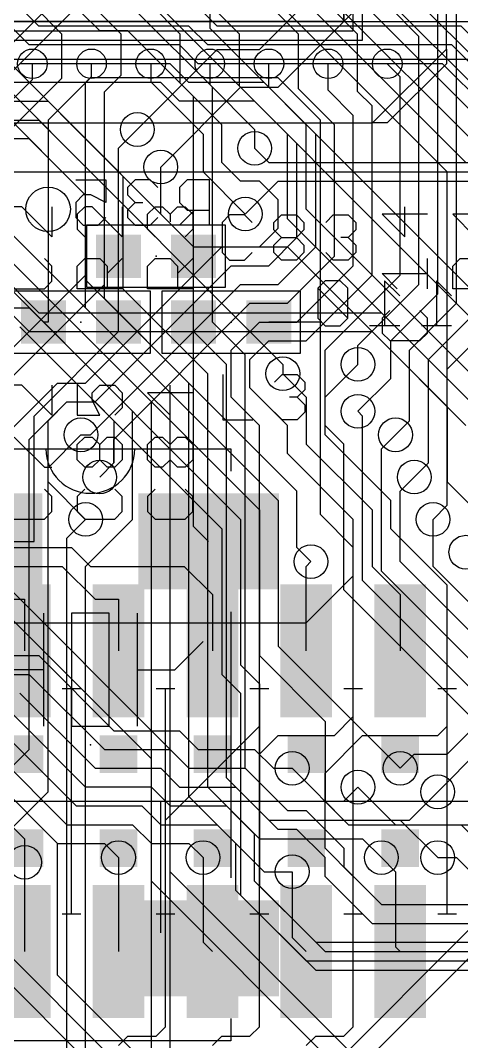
# Model space of a CAD drawing. Extents: x -61 to 136, y 23 to 123.
# Drawn here: x 74.24 to 80.21, y 49.58 to 63.39 of the extents above; entities that cross this region are included whole.
import ezdxf

# ---------------------------------------------------------------- set-up
doc = ezdxf.new("R2010")
doc.units = 0
for name, color, linetype in [('1', 14, 'CONTINUOUS'), ('13', 94, 'CONTINUOUS'), ('14', 94, 'CONTINUOUS'), ('15', 54, 'CONTINUOUS'), ('16', 134, 'CONTINUOUS'), ('18', 94, 'CONTINUOUS'), ('2', 251, 'CONTINUOUS'), ('21', 251, 'CONTINUOUS'), ('22', 54, 'CONTINUOUS'), ('24', 54, 'CONTINUOUS'), ('25', 251, 'CONTINUOUS'), ('26', 54, 'CONTINUOUS'), ('3', 214, 'CONTINUOUS'), ('4', 214, 'CONTINUOUS'), ('40', 134, 'CONTINUOUS')]:
    doc.layers.add(name, color=color, linetype=linetype)

# ---------------------------------------------------------------- blocks, each defined once
blk = doc.blocks.new('RECT')
blk.add_solid([(-0.5, -0.5), (0.5, -0.5), (-0.5, 0.5), (0.5, 0.5)])
blk = doc.blocks.new('PIE')
blk.add_circle((0, 0), 0.5)
blk = doc.blocks.new('ROUNDV')
blk.add_circle((0, 0), 0.5)

msp = doc.modelspace()

# ---------------------------------------------------------------- linework, layer by layer
at = {"layer": '1'}
for p, q in [((80.137, 59.563), (80.137, 64.135)), ((79.883, 59.69), (79.883, 63.717)), ((74.8, 63.2), (74.4, 63.6)), ((75.6, 63.2), (75.2, 63.6)), ((76.4, 63.2), (76, 63.6)), ((77.2, 63.2), (76.8, 63.6)), ((78, 63.2), (77.6, 63.6)), ((78.8, 63.2), (78.4, 63.6)), ((79.629, 63.171), (79.2, 63.6)), ((74.8, 62.608), (74.8, 63.2)), ((75.6, 62.646), (75.6, 63.2)), ((76.4, 62.538), (76.4, 63.2)), ((77.2, 62.5), (77.2, 63.2)), ((78, 62.462), (78, 63.2)), ((78.8, 62.424), (78.8, 63.2)), ((79.629, 59.817), (79.629, 63.171)), ((74.4, 62.589), (74.4, 62.8)), ((75.2, 62.627), (75.2, 62.8)), ((76, 62.8), (76, 62.557)), ((76.8, 62.8), (76.8, 62.519)), ((77.597, 62.797), (77.6, 62.8)), ((77.597, 62.484), (77.597, 62.797)), ((78.4, 62.443), (78.4, 62.8)), ((79.375, 62.625), (79.2, 62.8)), ((73.8505, 62.0395), (74.4, 62.589)), ((74.1045, 61.9125), (74.8, 62.608)), ((75.1205, 62.5475), (75.2, 62.627)), ((75.1205, 59.944), (75.1205, 62.5475)), ((75.3745, 62.4205), (75.6, 62.646)), ((76, 62.557), (76.708, 61.849)), ((76.962, 61.976), (76.4, 62.538)), ((79.375, 59.944), (79.375, 62.625)), ((75.3745, 59.817), (75.3745, 62.4205)), ((76.8, 62.519), (77.4065, 61.9125)), ((77.978, 61.722), (77.2, 62.5)), ((78.232, 61.849), (77.597, 62.484)), ((78.486, 61.976), (78, 62.462)), ((78.74, 62.103), (78.4, 62.443)), ((78.994, 62.23), (78.8, 62.424)), ((78.994, 59.944), (78.994, 62.23)), ((78.74, 60.071), (78.74, 62.103)), ((76.708, 61.849), (76.708, 61.341)), ((76.962, 61.468), (76.962, 61.976)), ((77.4065, 61.9125), (77.4065, 61.6585)), ((78.232, 60.325), (78.232, 61.849)), ((78.486, 60.198), (78.486, 61.976)), ((77.978, 60.452), (77.978, 61.722)), ((77.216, 61.214), (76.962, 61.468)), ((76.708, 61.341), (77.2795, 60.7695)), ((77.47, 61.214), (77.216, 61.214)), ((77.724, 60.96), (77.47, 61.214)), ((77.724, 60.579), (77.724, 60.96)), ((77.47, 60.325), (77.724, 60.579)), ((75.1205, 58.4835), (76.962, 60.325)), ((76.962, 60.325), (77.47, 60.325)), ((77.597, 60.071), (77.978, 60.452)), ((77.724, 59.817), (78.232, 60.325)), ((77.851, 59.563), (78.486, 60.198)), ((75.2475, 58.2295), (77.089, 60.071)), ((77.089, 60.071), (77.597, 60.071)), ((77.978, 59.309), (78.74, 60.071)), ((73.9775, 58.801), (75.1205, 59.944)), ((78.105, 59.055), (78.994, 59.944)), ((78.359, 58.928), (79.375, 59.944)), ((73.8505, 58.293), (75.3745, 59.817)), ((75.184, 57.785), (77.216, 59.817)), ((77.216, 59.817), (77.724, 59.817)), ((78.8035, 58.9915), (79.629, 59.817)), ((79.248, 59.055), (79.883, 59.69)), ((75.5015, 57.7215), (77.343, 59.563)), ((77.343, 59.563), (77.851, 59.563)), ((79.502, 58.928), (80.137, 59.563)), ((79.756, 58.801), (80.391, 59.436)), ((77.089, 58.928), (77.47, 59.309)), ((77.47, 59.309), (77.978, 59.309)), ((80.01, 58.674), (80.645, 59.309)), ((77.343, 58.801), (77.597, 59.055)), ((77.597, 59.055), (78.105, 59.055)), ((78.8035, 58.7375), (78.8035, 58.9915)), ((79.248, 58.547), (79.248, 59.055)), ((77.089, 58.293), (77.089, 58.928)), ((78.359, 57.785), (78.359, 58.928)), ((79.502, 57.9755), (79.502, 58.928)), ((77.343, 58.42), (77.343, 58.801)), ((79.756, 57.404), (79.756, 58.801)), ((80.01, 56.8325), (80.01, 58.674)), ((77.7875, 58.6105), (78.105, 58.293)), ((78.8035, 58.1025), (79.248, 58.547)), ((74.1045, 57.8485), (74.7395, 58.4835)), ((74.7395, 58.4835), (75.1205, 58.4835)), ((77.851, 57.912), (77.343, 58.42)), ((77.47, 57.912), (77.089, 58.293)), ((78.105, 58.293), (78.105, 57.658)), ((74.6125, 57.9755), (74.8665, 58.2295)), ((74.8665, 58.2295), (75.2475, 58.2295)), ((74.6125, 57.15), (74.6125, 57.9755)), ((77.47, 53.848), (77.47, 57.912)), ((77.851, 57.531), (77.851, 57.912)), ((79.3115, 57.785), (79.502, 57.9755)), ((75.057, 57.785), (75.184, 57.785)), ((75.5015, 57.404), (75.5015, 57.7215)), ((79.248, 56.896), (78.359, 57.785)), ((78.105, 57.658), (78.994, 56.769)), ((78.74, 56.642), (77.851, 57.531)), ((75.311, 57.2135), (75.5015, 57.404)), ((79.5655, 57.2135), (79.756, 57.404)), ((75.1205, 56.642), (74.6125, 57.15)), ((79.248, 56.515), (79.248, 56.896)), ((78.994, 56.769), (78.994, 56.007)), ((79.8195, 56.642), (80.01, 56.8325)), ((78.74, 53.975), (78.74, 56.642)), ((80.01, 55.753), (79.248, 56.515)), ((74.041, 56.261), (74.93, 56.261)), ((74.93, 56.261), (75.184, 56.007)), ((78.105, 56.007), (78.1685, 56.0705)), ((73.914, 56.007), (74.803, 56.007)), ((74.803, 56.007), (75.2475, 55.5625)), ((75.184, 56.007), (76.454, 56.007)), ((76.454, 56.007), (76.835, 55.626)), ((78.105, 54.864), (78.105, 56.007)), ((78.994, 56.007), (79.248, 55.753)), ((79.248, 55.753), (79.375, 55.626)), ((80.01, 53.848), (80.01, 55.753)), ((73.9775, 55.5625), (74.295, 55.5625)), ((74.295, 55.5625), (74.295, 54.864)), ((75.2475, 55.5625), (75.565, 55.5625)), ((75.565, 55.5625), (75.565, 54.864)), ((76.835, 55.626), (76.835, 54.864)), ((79.375, 55.626), (79.375, 54.864)), ((78.486, 53.721), (78.74, 53.975)), ((80.01, 53.467), (80.518, 53.975)), ((76.2, 52.578), (77.47, 53.848)), ((79.883, 53.721), (80.01, 53.848)), ((77.47, 53.467), (77.724, 53.721)), ((77.724, 53.721), (78.486, 53.721)), ((78.359, 53.213), (78.867, 53.721)), ((78.867, 53.721), (79.883, 53.721)), ((77.47, 49.784), (77.47, 53.467)), ((79.375, 53.2765), (79.5655, 53.467)), ((79.5655, 53.467), (80.01, 53.467)), ((79.883, 52.959), (80.4545, 53.5305)), ((78.359, 52.197), (78.359, 53.213)), ((78.8035, 53.0225), (79.3115, 52.5145)), ((76.2, 49.784), (76.2, 52.578)), ((79.3115, 52.5145), (80.3275, 52.5145)), ((78.74, 51.816), (78.359, 52.197)), ((75.565, 52.07), (75.565, 50.8)), ((76.708, 52.07), (76.708, 50.927)), ((79.121, 52.07), (79.3115, 51.8795)), ((79.883, 52.07), (80.137, 52.07)), ((80.137, 52.07), (80.645, 51.562)), ((74.295, 52.0065), (74.295, 50.8)), ((77.9145, 51.8795), (77.9145, 50.9905)), ((78.74, 49.784), (78.74, 51.816)), ((79.3115, 51.8795), (79.3115, 51.689)), ((79.3115, 51.689), (79.3115, 50.8635)), ((77.9145, 50.9905), (78.105, 50.8)), ((76.708, 50.927), (76.835, 50.8)), ((79.3115, 50.8635), (79.375, 50.8)), ((76.073, 49.657), (76.2, 49.784)), ((77.343, 49.657), (77.47, 49.784)), ((78.613, 49.657), (78.74, 49.784)), ((75.565, 49.53), (75.692, 49.657)), ((75.692, 49.657), (76.073, 49.657)), ((76.835, 49.53), (76.962, 49.657)), ((76.962, 49.657), (77.343, 49.657)), ((78.105, 49.53), (78.232, 49.657)), ((78.232, 49.657), (78.613, 49.657))]:
    msp.add_line(p, q, dxfattribs=at)
at = {"layer": '13'}
for p, q in [((78.613, 63.373), (78.613, 79.883)), ((62.103, 63.373), (78.613, 63.373)), ((65.913, 63.373), (81.28, 63.373)), ((65.5828, 62.865), (81.153, 62.865)), ((77.4065, 61.6585), (77.597, 61.468)), ((77.597, 61.468), (97.028, 61.468)), ((77.2795, 60.7695), (77.724, 61.214)), ((77.724, 61.214), (97.155, 61.214)), ((76.0095, 53.4035), (71.8185, 57.5945)), ((76.2635, 53.5305), (73.279, 56.515)), ((76.2635, 51.8795), (76.2635, 53.5305)), ((76.0095, 51.7525), (76.0095, 53.4035)), ((80.01, 48.133), (76.2635, 51.8795)), ((79.883, 47.879), (76.0095, 51.7525))]:
    msp.add_line(p, q, dxfattribs=at)
at = {"layer": '14'}
for p, q in [((78.613, 79.883), (78.613, 63.373)), ((74.4855, 63.3095), (74.2315, 63.5635)), ((76.8985, 63.3095), (76.6445, 63.5635)), ((78.613, 63.373), (62.103, 63.373)), ((74.3585, 63.0555), (74.1045, 63.3095)), ((76.5175, 63.3095), (74.4855, 63.3095)), ((76.7715, 63.0555), (76.5175, 63.3095)), ((80.2005, 63.3095), (76.8985, 63.3095)), ((82.423, 61.087), (80.2005, 63.3095)), ((76.3905, 63.0555), (74.3585, 63.0555)), ((76.6445, 62.8015), (76.3905, 63.0555)), ((80.0735, 63.0555), (76.7715, 63.0555)), ((82.169, 60.96), (80.0735, 63.0555)), ((76.2635, 62.8015), (74.2315, 62.8015)), ((76.5175, 62.5475), (76.2635, 62.8015)), ((79.9465, 62.8015), (76.6445, 62.8015)), ((81.28, 61.468), (79.9465, 62.8015)), ((76.1365, 62.5475), (74.1045, 62.5475)), ((76.3905, 62.2935), (76.1365, 62.5475)), ((77.5335, 62.5475), (76.5175, 62.5475)), ((78.105, 61.976), (77.5335, 62.5475)), ((73.9775, 62.2935), (74.6125, 62.2935)), ((74.6125, 62.2935), (76.581, 60.325)), ((77.4065, 62.2935), (76.3905, 62.2935)), ((77.851, 61.849), (77.4065, 62.2935)), ((73.8505, 62.0395), (74.4855, 62.0395)), ((74.4855, 62.0395), (77.7875, 58.7375)), ((77.851, 60.706), (77.851, 61.849)), ((78.105, 60.833), (78.105, 61.976)), ((74.3585, 61.7855), (73.7235, 61.7855)), ((75.1205, 61.0235), (74.3585, 61.7855)), ((75.1205, 59.8805), (75.1205, 61.0235)), ((80.518, 58.42), (78.105, 60.833)), ((80.264, 58.293), (77.851, 60.706)), ((74.1045, 60.5155), (77.724, 56.896)), ((73.8505, 60.3885), (77.47, 56.769)), ((76.581, 60.325), (77.851, 60.325)), ((77.851, 60.325), (80.01, 58.166)), ((77.978, 57.023), (75.1205, 59.8805)), ((73.152, 59.4995), (74.3585, 59.4995)), ((74.3585, 59.4995), (77.216, 56.642)), ((74.2315, 59.2455), (76.962, 56.515)), ((77.7875, 58.7375), (77.7875, 58.6105)), ((80.01, 58.166), (80.01, 57.15)), ((80.01, 57.15), (80.264, 56.896)), ((77.978, 56.261), (77.978, 57.023)), ((77.724, 56.896), (77.724, 54.9275)), ((77.47, 56.769), (77.47, 54.8005)), ((77.216, 56.642), (77.216, 54.6735)), ((76.962, 56.515), (76.962, 54.5465)), ((78.1685, 56.0705), (77.978, 56.261)), ((74.7395, 52.2605), (71.8185, 55.1815)), ((77.724, 54.9275), (79.375, 53.2765)), ((77.216, 54.6735), (77.47, 54.4195)), ((77.47, 54.8005), (78.359, 53.9115)), ((76.962, 54.5465), (77.216, 54.2925)), ((77.47, 54.4195), (77.47, 51.689)), ((77.216, 54.2925), (77.216, 51.562)), ((78.359, 53.9115), (78.359, 52.832)), ((79.502, 52.578), (79.883, 52.959)), ((76.1365, 51.054), (76.1365, 52.832)), ((78.359, 52.832), (78.613, 52.578)), ((78.613, 52.578), (79.502, 52.578)), ((74.7395, 50.4825), (74.7395, 52.2605)), ((72.4535, 52.0065), (76.708, 47.752)), ((77.47, 51.689), (78.359, 50.8)), ((77.216, 51.562), (78.232, 50.546)), ((76.835, 48.006), (73.8505, 50.9905)), ((78.359, 50.8), (84.7725, 50.8)), ((78.232, 50.546), (84.8995, 50.546)), ((74.7395, 50.4825), (76.962, 48.26))]:
    msp.add_line(p, q, dxfattribs=at)
at = {"layer": '15'}
for p, q in [((78.867, 63.119), (78.867, 66.5)), ((61.849, 63.119), (78.867, 63.119))]:
    msp.add_line(p, q, dxfattribs=at)
at = {"layer": '16'}
for p, q in [((81.28, 61.976), (78.9305, 64.3255)), ((81.026, 61.849), (78.6765, 64.1985)), ((80.772, 61.722), (78.4225, 64.0715)), ((72.136, 60.706), (75.43, 64)), ((80.01, 61.341), (77.351, 64)), ((80.518, 61.595), (78.1685, 63.9445)), ((80.264, 61.468), (77.9145, 63.8175)), ((71.882, 60.833), (74.8, 63.751)), ((75.184, 62.611), (74.6125, 62.0395)), ((77.724, 62.611), (75.184, 62.611)), ((78.2955, 62.0395), (77.724, 62.611)), ((74.6125, 62.0395), (74.6125, 60.833)), ((78.2955, 59.309), (78.2955, 62.0395)), ((75.565, 61.6585), (75.819, 61.9125)), ((75.565, 60.198), (75.565, 61.6585)), ((76.1365, 60.7695), (76.1365, 61.4045)), ((80.01, 57.15), (80.01, 61.341)), ((74.6125, 60.833), (74.6125, 59.309)), ((76.581, 60.325), (76.1365, 60.7695)), ((76.581, 60.198), (76.581, 60.325)), ((75.565, 59.309), (75.565, 60.198)), ((76.581, 59.309), (76.581, 60.198)), ((74.6125, 59.309), (74.549, 59.309)), ((75.565, 59.182), (75.565, 59.309)), ((76.581, 56.547), (76.581, 59.309)), ((78.2955, 59.309), (77.597, 59.309)), ((78.2955, 56.7055), (78.2955, 59.309)), ((74.422, 58.039), (75.565, 59.182)), ((74.422, 56.344), (74.422, 58.039)), ((80.8355, 56.3245), (80.01, 57.15)), ((78.74, 56.261), (78.2955, 56.7055)), ((76.784, 56.344), (76.581, 56.547)), ((73.584, 56.344), (74.422, 56.344)), ((78.74, 55.88), (78.74, 56.261)), ((78.105, 55.245), (78.74, 55.88)), ((72.39, 55.245), (78.105, 55.245)), ((72.3265, 54.8005), (74.4855, 54.8005)), ((74.4855, 54.8005), (75.5015, 53.7845)), ((72.1995, 54.5465), (74.3585, 54.5465)), ((74.3585, 54.5465), (75.3745, 53.5305)), ((74.2315, 54.2925), (75.2475, 53.2765)), ((75.1205, 53.0225), (74.1045, 54.0385)), ((73.9775, 53.7845), (74.9935, 52.7685)), ((75.5015, 53.7845), (76.3905, 53.7845)), ((76.3905, 53.7845), (76.6445, 53.5305)), ((73.8505, 53.5305), (74.8665, 52.5145)), ((75.3745, 53.5305), (76.2635, 53.5305)), ((76.2635, 53.5305), (76.5175, 53.2765)), ((76.6445, 53.5305), (77.4065, 53.5305)), ((77.4065, 53.5305), (77.6605, 53.2765)), ((73.7235, 53.2765), (74.7395, 52.2605)), ((75.2475, 53.2765), (76.1365, 53.2765)), ((76.1365, 53.2765), (76.3905, 53.0225)), ((76.5175, 53.2765), (77.2795, 53.2765)), ((77.2795, 53.2765), (77.724, 52.832)), ((77.6605, 53.2765), (77.9145, 53.2765)), ((73.5965, 53.0225), (74.295, 52.324)), ((76.0095, 53.0225), (75.1205, 53.0225)), ((76.0095, 53.0225), (76.2635, 52.7685)), ((76.3905, 53.0225), (77.1525, 53.0225)), ((77.1525, 53.0225), (77.597, 52.578)), ((78.613, 52.832), (78.8035, 53.0225)), ((74.9935, 52.7685), (75.8825, 52.7685)), ((75.8825, 52.7685), (76.1365, 52.5145)), ((76.2635, 52.7685), (77.0255, 52.7685)), ((77.0255, 52.7685), (77.47, 52.324)), ((77.724, 52.832), (78.613, 52.832)), ((74.8665, 52.5145), (75.7555, 52.5145)), ((75.7555, 52.5145), (76.0095, 52.2605)), ((76.1365, 52.5145), (76.8985, 52.5145)), ((76.8985, 52.5145), (77.5335, 51.8795)), ((77.597, 52.578), (79.375, 52.578)), ((79.375, 52.578), (79.883, 52.07)), ((74.295, 52.324), (74.295, 52.0065)), ((77.47, 52.324), (78.867, 52.324)), ((78.867, 52.324), (79.121, 52.07)), ((74.7395, 52.2605), (75.3745, 52.2605)), ((75.3745, 52.2605), (75.565, 52.07)), ((76.0095, 52.2605), (76.5175, 52.2605)), ((76.5175, 52.2605), (76.708, 52.07)), ((77.5335, 51.8795), (77.9145, 51.8795)), ((76.962, 47.752), (80.3275, 51.1175)), ((76.327, 46.736), (80.5815, 50.9905))]:
    msp.add_line(p, q, dxfattribs=at)
at = {"layer": '2'}
for p, q in [((78.867, 63.119), (78.867, 80.137)), ((61.849, 63.119), (78.867, 63.119))]:
    msp.add_line(p, q, dxfattribs=at)
at = {"layer": '21'}
for p, q in [((80, 63), (80, 80.6)), ((79, 62), (80, 63)), ((80, 63), (80, 62.8)), ((80, 62.8), (79.2, 62)), ((61.4, 62), (79, 62)), ((79.2, 62), (79, 62)), ((74.803, 54.356), (74.93, 54.356)), ((74.93, 54.356), (75.057, 54.356)), ((74.93, 52.832), (74.93, 54.356)), ((76.073, 54.356), (76.2, 54.356)), ((76.2, 54.356), (76.327, 54.356)), ((76.2, 52.832), (76.2, 54.356)), ((77.343, 54.356), (77.47, 54.356)), ((77.47, 54.356), (77.597, 54.356)), ((77.47, 52.832), (77.47, 54.356)), ((78.613, 54.356), (78.74, 54.356)), ((78.74, 54.356), (78.867, 54.356)), ((78.74, 52.832), (78.74, 54.356)), ((79.883, 54.356), (80.01, 54.356)), ((80.01, 54.356), (80.137, 54.356)), ((80.01, 52.832), (80.01, 54.356)), ((73.66, 52.832), (74.93, 52.832)), ((74.93, 52.832), (76.2, 52.832)), ((74.93, 51.308), (74.93, 52.832)), ((76.2, 52.832), (77.47, 52.832)), ((76.2, 51.308), (76.2, 52.832)), ((77.47, 52.832), (78.74, 52.832)), ((77.47, 51.308), (77.47, 52.832)), ((78.74, 52.832), (80.01, 52.832)), ((78.74, 51.308), (78.74, 52.832)), ((80.01, 52.832), (81.28, 52.832)), ((80.01, 51.308), (80.01, 52.832)), ((74.803, 51.308), (74.93, 51.308)), ((74.93, 51.308), (75.057, 51.308)), ((76.073, 51.308), (76.2, 51.308)), ((76.2, 51.308), (76.327, 51.308)), ((77.343, 51.308), (77.47, 51.308)), ((77.47, 51.308), (77.597, 51.308)), ((78.613, 51.308), (78.74, 51.308)), ((78.74, 51.308), (78.867, 51.308)), ((79.883, 51.308), (80.01, 51.308)), ((80.01, 51.308), (80.137, 51.308))]:
    msp.add_line(p, q, dxfattribs=at)
at = {"layer": '22'}
for p, q in [((73.284, 57.594), (74.584, 57.594)), ((74.584, 57.594), (75.784, 57.594)), ((75.784, 57.594), (77.084, 57.594)), ((77.084, 57.594), (77.084, 57.294)), ((74.549, 55.372), (74.549, 54.61)), ((75.438, 55.372), (74.93, 55.372)), ((74.93, 55.372), (74.93, 53.848)), ((75.438, 53.848), (75.438, 55.372)), ((75.819, 55.372), (75.819, 54.61)), ((77.084, 55.394), (77.084, 51.794)), ((76.327, 54.61), (76.708, 54.991)), ((74.549, 54.61), (74.041, 54.61)), ((74.549, 54.61), (74.549, 53.848)), ((75.819, 54.61), (75.819, 53.848)), ((75.819, 54.61), (76.327, 54.61)), ((74.93, 53.848), (75.438, 53.848)), ((77.084, 49.894), (77.084, 49.594)), ((77.084, 49.594), (73.284, 49.594))]:
    msp.add_line(p, q, dxfattribs=at)
msp.add_arc((75.184, 57.594), 0.6, 180, 0, dxfattribs=at)
at = {"layer": '24'}
for p in [(76.073, 60.198), (75.057, 59.309), (77.089, 59.309), (75.184, 53.594)]:
    msp.add_point(p, dxfattribs=at)
at = {"layer": '25'}
for p, q in [((71.12, 61.341), (82.296, 61.341)), ((74.2566, 60.8683), (74.1549, 60.8683)), ((74.6633, 60.4616), (74.2566, 60.8683)), ((74.6633, 60.8683), (74.6633, 60.4616)), ((75.1074, 60.8683), (75.0057, 60.7666)), ((75.0057, 60.7666), (75.0057, 60.5632)), ((75.2091, 60.8683), (75.1074, 60.8683)), ((75.6158, 60.4616), (75.2091, 60.8683)), ((75.6158, 60.8683), (75.6158, 60.4616)), ((75.9582, 60.7666), (76.0599, 60.8683)), ((75.9582, 60.5632), (75.9582, 60.7666)), ((76.0599, 60.8683), (76.1616, 60.8683)), ((76.1616, 60.8683), (76.2632, 60.7666)), ((76.2632, 60.7666), (76.3649, 60.8683)), ((76.2632, 60.7666), (76.2632, 60.6649)), ((76.3649, 60.8683), (76.4666, 60.8683)), ((76.4666, 60.8683), (76.5683, 60.7666)), ((76.5683, 60.7666), (76.5683, 60.5632)), ((77.067, 60.7573), (76.9653, 60.6556)), ((77.2703, 60.7573), (77.067, 60.7573)), ((77.372, 60.6556), (77.2703, 60.7573)), ((77.6669, 60.6556), (77.7686, 60.7573)), ((77.7686, 60.7573), (77.972, 60.7573)), ((77.972, 60.7573), (78.0737, 60.6556)), ((78.3686, 60.6556), (78.4702, 60.7573)), ((78.4702, 60.7573), (78.6736, 60.7573)), ((78.6736, 60.7573), (78.7753, 60.6556)), ((79.7433, 60.7666), (79.1332, 60.7666)), ((79.1332, 60.7666), (79.4382, 60.4616)), ((79.4382, 60.4616), (79.4382, 60.8683)), ((80.6958, 60.7666), (80.0857, 60.7666)), ((80.0857, 60.7666), (80.3907, 60.4616)), ((76.9653, 60.6556), (76.9653, 60.2489)), ((77.6669, 60.5539), (77.6669, 60.6556)), ((78.0737, 60.6556), (78.0737, 60.5539)), ((78.7753, 60.6556), (78.7753, 60.5539)), ((75.0057, 60.5632), (75.1074, 60.4616)), ((76.0599, 60.4616), (75.9582, 60.5632)), ((76.5683, 60.5632), (76.4666, 60.4616)), ((77.7686, 60.4523), (77.6669, 60.5539)), ((78.0737, 60.5539), (77.972, 60.4523)), ((78.7753, 60.5539), (78.6736, 60.4523)), ((77.6669, 60.3506), (77.7686, 60.4523)), ((77.6669, 60.2489), (77.6669, 60.3506)), ((77.7686, 60.4523), (77.972, 60.4523)), ((77.972, 60.4523), (78.0737, 60.3506)), ((78.0737, 60.3506), (78.0737, 60.2489)), ((78.6736, 60.4523), (78.5719, 60.4523)), ((78.6736, 60.4523), (78.7753, 60.3506)), ((78.7753, 60.3506), (78.7753, 60.2489)), ((76.9653, 60.2489), (77.067, 60.1472)), ((77.2703, 60.1472), (77.372, 60.2489)), ((77.7686, 60.1472), (77.6669, 60.2489)), ((78.0737, 60.2489), (77.972, 60.1472)), ((78.4702, 60.1472), (78.3686, 60.2489)), ((78.7753, 60.2489), (78.6736, 60.1472)), ((74.6633, 60.065), (74.5616, 60.1667)), ((74.6633, 59.8616), (74.6633, 60.065)), ((75.0057, 60.065), (75.1074, 60.1667)), ((75.0057, 59.7599), (75.0057, 60.065)), ((75.1074, 60.1667), (75.3107, 60.1667)), ((75.3107, 60.1667), (75.4124, 60.065)), ((75.4124, 59.9633), (75.6158, 60.1667)), ((75.4124, 60.065), (75.4124, 59.7599)), ((75.9582, 60.065), (76.0599, 60.1667)), ((75.9582, 59.7599), (75.9582, 60.065)), ((76.0599, 60.1667), (76.2632, 60.1667)), ((76.2632, 60.1667), (76.3649, 60.065)), ((76.3649, 59.9633), (76.5683, 60.1667)), ((76.3649, 60.065), (76.3649, 59.7599)), ((77.067, 60.1472), (77.2703, 60.1472)), ((77.972, 60.1472), (77.7686, 60.1472)), ((78.6736, 60.1472), (78.4702, 60.1472)), ((79.7433, 59.7599), (79.7433, 60.1667)), ((80.0857, 60.065), (80.1874, 60.1667)), ((80.0857, 59.7599), (80.0857, 60.065)), ((80.1874, 60.1667), (80.3907, 60.1667)), ((79.3366, 59.7599), (79.1332, 59.9633)), ((79.1332, 59.9633), (79.7433, 59.9633)), ((74.5616, 59.7599), (74.6633, 59.8616)), ((74.1549, 59.7599), (74.5616, 59.7599)), ((75.6158, 59.7599), (75.0057, 59.7599)), ((76.5683, 59.7599), (75.9582, 59.7599)), ((80.6958, 59.7599), (80.0857, 59.7599)), ((79.2349, 59.465), (79.1332, 59.3633)), ((79.1332, 59.3633), (79.1332, 59.16)), ((79.7433, 59.3633), (79.6416, 59.465)), ((79.7433, 59.16), (79.7433, 59.3633)), ((79.1332, 59.16), (79.2349, 59.0583)), ((79.6416, 59.0583), (79.7433, 59.16)), ((79.2349, 59.0583), (79.6416, 59.0583)), ((76.9747, 58.5983), (76.9747, 57.9882)), ((77.6763, 58.4966), (77.778, 58.5983)), ((77.778, 58.5983), (77.9814, 58.5983)), ((77.9814, 58.5983), (78.0831, 58.4966)), ((74.2566, 58.4553), (74.1549, 58.4553)), ((74.6633, 58.0486), (74.2566, 58.4553)), ((74.6633, 58.4553), (74.6633, 58.0486)), ((75.0057, 58.4553), (75.0057, 58.0486)), ((75.2091, 58.3536), (75.3107, 58.4553)), ((75.3107, 58.4553), (75.5141, 58.4553)), ((75.5141, 58.4553), (75.6158, 58.3536)), ((76.2632, 58.0486), (76.2632, 58.4553)), ((78.0831, 58.3949), (77.9814, 58.2933)), ((78.0831, 58.4966), (78.0831, 58.3949)), ((75.2091, 58.2519), (75.2091, 58.3536)), ((75.3107, 58.0486), (75.2091, 58.2519)), ((75.6158, 58.3536), (75.6158, 58.1502)), ((76.5683, 58.3536), (75.9582, 58.3536)), ((75.9582, 58.3536), (76.2632, 58.0486)), ((77.9814, 58.2933), (77.8797, 58.2933)), ((77.9814, 58.2933), (78.0831, 58.1916)), ((75.6158, 58.1502), (75.5141, 58.0486)), ((78.0831, 58.1916), (78.0831, 58.0899)), ((75.0057, 58.0486), (75.3107, 58.0486)), ((76.9747, 57.9882), (77.3814, 57.9882)), ((77.778, 57.9882), (77.6763, 58.0899)), ((77.9814, 57.9882), (77.778, 57.9882)), ((78.0831, 58.0899), (77.9814, 57.9882)), ((74.1549, 57.7537), (74.5616, 57.3469)), ((75.0057, 57.652), (75.1074, 57.7537)), ((75.1074, 57.7537), (75.2091, 57.7537)), ((75.2091, 57.7537), (75.3107, 57.652)), ((75.3107, 57.652), (75.4124, 57.7537)), ((75.4124, 57.7537), (75.5141, 57.7537)), ((75.5141, 57.7537), (75.6158, 57.652)), ((75.9582, 57.652), (76.0599, 57.7537)), ((76.0599, 57.7537), (76.1616, 57.7537)), ((76.1616, 57.7537), (76.2632, 57.652)), ((76.2632, 57.652), (76.3649, 57.7537)), ((76.3649, 57.7537), (76.4666, 57.7537)), ((76.4666, 57.7537), (76.5683, 57.652)), ((75.0057, 57.4486), (75.0057, 57.652)), ((75.3107, 57.4486), (75.3107, 57.652)), ((75.6158, 57.652), (75.6158, 57.4486)), ((75.9582, 57.4486), (75.9582, 57.652)), ((76.2632, 57.4486), (76.2632, 57.652)), ((76.5683, 57.652), (76.5683, 57.4486)), ((75.1074, 57.3469), (75.0057, 57.4486)), ((75.3107, 57.4486), (75.2091, 57.3469)), ((75.4124, 57.3469), (75.3107, 57.4486)), ((75.6158, 57.4486), (75.5141, 57.3469)), ((76.0599, 57.3469), (75.9582, 57.4486)), ((76.2632, 57.4486), (76.1616, 57.3469)), ((76.3649, 57.3469), (76.2632, 57.4486)), ((76.5683, 57.4486), (76.4666, 57.3469)), ((74.5616, 57.3469), (74.6633, 57.3469)), ((75.2091, 57.3469), (75.1074, 57.3469)), ((75.5141, 57.3469), (75.4124, 57.3469)), ((76.1616, 57.3469), (76.0599, 57.3469)), ((76.4666, 57.3469), (76.3649, 57.3469)), ((74.6633, 56.9503), (74.5616, 57.052)), ((75.1074, 57.052), (75.0057, 56.9503)), ((75.6158, 56.9503), (75.5141, 57.052)), ((76.0599, 57.052), (75.9582, 56.9503)), ((76.5683, 56.9503), (76.4666, 57.052)), ((74.6633, 56.747), (74.6633, 56.9503)), ((75.0057, 56.9503), (75.0057, 56.747)), ((75.6158, 56.747), (75.6158, 56.9503)), ((75.9582, 56.9503), (75.9582, 56.747)), ((76.5683, 56.747), (76.5683, 56.9503)), ((74.5616, 56.6453), (74.6633, 56.747)), ((75.0057, 56.747), (75.1074, 56.6453)), ((75.5141, 56.6453), (75.6158, 56.747)), ((75.9582, 56.747), (76.0599, 56.6453)), ((76.4666, 56.6453), (76.5683, 56.747)), ((74.1549, 56.6453), (74.5616, 56.6453)), ((75.1074, 56.6453), (75.5141, 56.6453)), ((76.0599, 56.6453), (76.4666, 56.6453))]:
    msp.add_line(p, q, dxfattribs=at)
at = {"layer": '26'}
for p, q in [((74.9868, 61.2303), (75.3935, 61.2303)), ((75.3935, 61.2303), (75.3935, 60.9253)), ((75.7901, 61.2303), (75.6884, 61.1286)), ((75.9935, 61.2303), (75.7901, 61.2303)), ((76.0952, 61.1286), (75.9935, 61.2303)), ((76.4917, 61.2303), (76.3901, 61.1286)), ((76.7968, 61.2303), (76.4917, 61.2303)), ((76.7968, 60.6202), (76.7968, 61.2303)), ((75.0885, 61.0269), (74.9868, 60.9253)), ((75.1902, 61.0269), (75.0885, 61.0269)), ((75.3935, 60.9253), (75.1902, 61.0269)), ((75.6884, 61.1286), (75.6884, 61.0269)), ((75.6884, 61.0269), (75.7901, 60.9253)), ((76.3901, 61.1286), (76.3901, 60.9253)), ((74.9868, 60.9253), (74.9868, 60.7219)), ((75.7901, 60.9253), (75.6884, 60.8236)), ((75.7901, 60.9253), (75.8918, 60.9253)), ((76.3901, 60.9253), (76.4917, 60.8236)), ((75.6884, 60.8236), (75.6884, 60.7219)), ((76.5934, 60.8236), (76.3901, 60.6202)), ((76.4917, 60.8236), (76.7968, 60.8236)), ((74.9868, 60.7219), (75.0885, 60.6202)), ((75.0885, 60.6202), (75.2918, 60.6202)), ((75.2918, 60.6202), (75.3935, 60.7219)), ((75.6884, 60.7219), (75.7901, 60.6202)), ((75.7901, 60.6202), (75.9935, 60.6202)), ((75.9935, 60.6202), (76.0952, 60.7219)), ((78.3619, 59.8683), (78.2602, 59.7666)), ((78.5653, 59.8683), (78.3619, 59.8683)), ((78.6669, 59.7666), (78.5653, 59.8683)), ((79.3686, 59.6649), (79.1652, 59.8683)), ((79.1652, 59.8683), (79.1652, 59.2582)), ((80.0702, 59.6649), (79.8668, 59.8683)), ((79.8668, 59.8683), (79.8668, 59.2582)), ((78.2602, 59.7666), (78.2602, 59.3599)), ((78.6669, 59.3599), (78.2602, 59.7666)), ((78.6669, 59.3599), (78.6669, 59.7666)), ((78.2602, 59.3599), (78.3619, 59.2582)), ((78.5653, 59.2582), (78.6669, 59.3599)), ((78.3619, 59.2582), (78.5653, 59.2582)), ((79.3686, 59.2582), (78.9618, 59.2582)), ((80.0702, 59.2582), (79.6635, 59.2582))]:
    msp.add_line(p, q, dxfattribs=at)
at = {"layer": '3'}
for p, q in [((78.74, 63.246), (78.74, 68.199)), ((76.8, 64.2), (76.8, 63.281)), ((75.1205, 61.0235), (72.4, 63.744)), ((75.3745, 61.1505), (72.8, 63.725)), ((80.391, 59.309), (76, 63.7)), ((75.311, 63.246), (75.057, 63.5)), ((76.835, 62.484), (75.819, 63.5)), ((61.976, 63.246), (78.74, 63.246)), ((75.6285, 61.2775), (73.6, 63.306)), ((75.692, 63.246), (75.311, 63.246)), ((76.581, 62.357), (75.692, 63.246)), ((76.8, 63.281), (80.518, 59.563)), ((76.835, 59.309), (76.835, 62.484)), ((76.581, 59.182), (76.581, 62.357)), ((75.3745, 59.6265), (75.3745, 61.1505)), ((75.6285, 59.7535), (75.6285, 61.2775)), ((75.1205, 59.4995), (75.1205, 61.0235)), ((76.0095, 58.2295), (74.1045, 60.1345)), ((75.7555, 58.1025), (73.8505, 60.0075)), ((76.7715, 58.6105), (75.6285, 59.7535)), ((76.2635, 58.3565), (75.1205, 59.4995)), ((76.5175, 58.4835), (75.3745, 59.6265)), ((77.2795, 58.8645), (76.835, 59.309)), ((77.0255, 58.7375), (76.581, 59.182)), ((77.2795, 53.2765), (77.2795, 58.8645)), ((77.0255, 53.1495), (77.0255, 58.7375)), ((76.7715, 53.0225), (76.7715, 58.6105)), ((76.5175, 52.8955), (76.5175, 58.4835)), ((76.2635, 48.4505), (76.2635, 58.3565)), ((74.3585, 57.7215), (74.8665, 58.2295)), ((74.8665, 58.2295), (75.2475, 58.2295)), ((75.2475, 58.2295), (75.5015, 57.9755)), ((76.0095, 47.4345), (76.0095, 58.2295)), ((75.7555, 56.642), (75.7555, 58.1025)), ((75.5015, 57.9755), (75.5015, 57.404)), ((74.3585, 53.5305), (74.3585, 57.7215)), ((74.6125, 57.3405), (75.057, 57.785)), ((74.6125, 52.959), (74.6125, 57.3405)), ((75.5015, 57.404), (75.311, 57.2135)), ((74.8665, 56.388), (75.1205, 56.642)), ((75.1205, 56.007), (75.7555, 56.642)), ((74.8665, 49.0855), (74.8665, 56.388)), ((75.1205, 47.3075), (75.1205, 56.007)), ((73.406, 52.578), (74.3585, 53.5305)), ((77.724, 52.451), (77.0255, 53.1495)), ((77.2795, 53.2765), (77.851, 52.705)), ((77.9145, 53.2765), (78.6765, 52.5145)), ((77.4065, 52.3875), (76.7715, 53.0225)), ((73.8505, 52.197), (74.6125, 52.959)), ((77.1525, 52.2605), (76.5175, 52.8955)), ((77.851, 52.705), (78.105, 52.705)), ((78.105, 52.705), (78.613, 52.197)), ((78.6765, 52.5145), (80.2005, 52.5145)), ((80.2005, 52.5145), (80.645, 52.07)), ((77.4065, 51.7525), (77.4065, 52.3875)), ((77.978, 52.451), (77.724, 52.451)), ((78.359, 52.07), (77.978, 52.451)), ((77.1525, 51.6255), (77.1525, 52.2605)), ((78.613, 52.197), (78.613, 51.943)), ((78.359, 51.816), (78.359, 52.07)), ((78.613, 51.943), (79.121, 51.435)), ((78.359, 51.816), (78.994, 51.181)), ((78.232, 50.927), (77.4065, 51.7525)), ((78.105, 50.673), (77.1525, 51.6255)), ((79.121, 51.435), (82.6135, 51.435)), ((78.994, 51.181), (84.074, 51.181)), ((78.232, 50.927), (84.455, 50.927)), ((78.105, 50.673), (84.582, 50.673))]:
    msp.add_line(p, q, dxfattribs=at)
at = {"layer": '4'}
for p, q in [((78.613, 63.373), (78.613, 68.326)), ((77.47, 62.992), (78.994, 64.516)), ((77.724, 62.484), (79.502, 64.262)), ((62.103, 63.373), (78.613, 63.373)), ((75.819, 61.9125), (76.8985, 62.992)), ((76.8985, 62.992), (77.47, 62.992)), ((76.1365, 61.4045), (77.216, 62.484)), ((77.216, 62.484), (77.724, 62.484)), ((73.2155, 60.325), (74.3585, 59.182)), ((73.533, 60.3885), (74.4855, 59.436)), ((74.4855, 59.436), (79.121, 59.436)), ((79.121, 59.436), (80.518, 58.039)), ((74.3585, 59.182), (78.994, 59.182)), ((78.994, 59.182), (80.264, 57.912)), ((78.359, 58.293), (78.8035, 58.7375)), ((78.359, 57.912), (78.359, 58.293)), ((78.867, 58.039), (78.8035, 58.1025)), ((78.867, 55.8165), (78.867, 58.039)), ((78.613, 57.658), (78.359, 57.912)), ((79.121, 57.5945), (79.3115, 57.785)), ((78.613, 55.6895), (78.613, 57.658)), ((79.121, 55.9435), (79.121, 57.5945)), ((79.375, 57.023), (79.5655, 57.2135)), ((79.375, 56.0705), (79.375, 57.023)), ((79.8195, 56.007), (79.8195, 56.642)), ((83.312, 52.1335), (79.375, 56.0705)), ((82.042, 53.0225), (79.121, 55.9435)), ((83.566, 52.2605), (79.8195, 56.007)), ((80.5815, 54.102), (78.867, 55.8165)), ((80.3275, 53.975), (78.613, 55.6895))]:
    msp.add_line(p, q, dxfattribs=at)
at = {"layer": '40'}
for p, q in [((77.0128, 60.6171), (75.1332, 60.6171)), ((75.1332, 60.6171), (75.1332, 59.7789)), ((77.0128, 59.7789), (77.0128, 60.6171)), ((75.1332, 59.7789), (77.0128, 59.7789)), ((75.9968, 59.7281), (74.1172, 59.7281)), ((75.9968, 58.8899), (75.9968, 59.7281)), ((78.0288, 59.7281), (76.1492, 59.7281)), ((76.1492, 59.7281), (76.1492, 58.8899)), ((78.0288, 58.8899), (78.0288, 59.7281)), ((74.1172, 58.8899), (75.9968, 58.8899)), ((76.1492, 58.8899), (78.0288, 58.8899))]:
    msp.add_line(p, q, dxfattribs=at)

# ---------------------------------------------------------------- block references
at = {"layer": '1', "xscale": 0.4, "yscale": 0.4}
for p in [(74.4, 62.8), (75.2, 62.8), (76, 62.8), (76.8, 62.8), (77.6, 62.8), (78.4, 62.8), (79.2, 62.8)]:
    msp.add_blockref('PIE', p, dxfattribs=at)
at = {"layer": '1', "xscale": 1.8, "yscale": 0.7, "rotation": 90}
for p in [(74.295, 54.864), (75.565, 54.864), (76.835, 54.864), (78.105, 54.864), (79.375, 54.864), (74.295, 50.8), (75.565, 50.8), (76.835, 50.8), (78.105, 50.8), (79.375, 50.8)]:
    msp.add_blockref('RECT', p, dxfattribs=at)
at = {"layer": '16'}
for p, xscale, yscale, rotation in [((75.565, 60.198), 0.6096, 0.5842, 180), ((76.581, 60.198), 0.6096, 0.5842, 180), ((76.581, 59.309), 0.6096, 0.5842, 180), ((77.597, 59.309), 0.6096, 0.5842, 180), ((73.584, 56.344), 1.3, 1.9, 270), ((76.784, 56.344), 1.3, 1.9, 270), ((73.584, 50.844), 1.3, 1.9, 270), ((76.784, 50.844), 1.3, 1.9, 270)]:
    msp.add_blockref('RECT', p, dxfattribs=dict(at, xscale=xscale, yscale=yscale, rotation=rotation))
at = {"layer": '16', "xscale": 0.6096, "yscale": 0.5842}
for p in [(74.549, 59.309), (75.565, 59.309)]:
    msp.add_blockref('RECT', p, dxfattribs=at)
at = {"layer": '18'}
for p, xscale, yscale in [((75.819, 61.9125), 0.4572, 0.4572), ((75.819, 61.9125), 0.4572, 0.4572), ((75.819, 61.9125), 0.4572, 0.4572), ((75.819, 61.9125), 0.4572, 0.4572), ((75.819, 61.9125), 0.4572, 0.4572), ((75.819, 61.9125), 0.4572, 0.4572), ((75.819, 61.9125), 0.4572, 0.4572), ((75.819, 61.9125), 0.4572, 0.4572), ((77.4065, 61.6585), 0.4572, 0.4572), ((77.4065, 61.6585), 0.4572, 0.4572), ((77.4065, 61.6585), 0.4572, 0.4572), ((77.4065, 61.6585), 0.4572, 0.4572), ((77.4065, 61.6585), 0.4572, 0.4572), ((77.4065, 61.6585), 0.4572, 0.4572), ((77.4065, 61.6585), 0.4572, 0.4572), ((77.4065, 61.6585), 0.4572, 0.4572), ((76.1365, 61.4045), 0.4572, 0.4572), ((76.1365, 61.4045), 0.4572, 0.4572), ((76.1365, 61.4045), 0.4572, 0.4572), ((76.1365, 61.4045), 0.4572, 0.4572), ((76.1365, 61.4045), 0.4572, 0.4572), ((76.1365, 61.4045), 0.4572, 0.4572), ((76.1365, 61.4045), 0.4572, 0.4572), ((76.1365, 61.4045), 0.4572, 0.4572), ((74.6125, 60.833), 0.6032, 0.6032), ((74.6125, 60.833), 0.6032, 0.6032), ((74.6125, 60.833), 0.6032, 0.6032), ((74.6125, 60.833), 0.6032, 0.6032), ((74.6125, 60.833), 0.6032, 0.6032), ((74.6125, 60.833), 0.6032, 0.6032), ((74.6125, 60.833), 0.6032, 0.6032), ((74.6125, 60.833), 0.6032, 0.6032), ((77.2795, 60.7695), 0.4572, 0.4572), ((77.2795, 60.7695), 0.4572, 0.4572), ((77.2795, 60.7695), 0.4572, 0.4572), ((77.2795, 60.7695), 0.4572, 0.4572), ((77.2795, 60.7695), 0.4572, 0.4572), ((77.2795, 60.7695), 0.4572, 0.4572), ((77.2795, 60.7695), 0.4572, 0.4572), ((77.2795, 60.7695), 0.4572, 0.4572), ((78.8035, 58.7375), 0.4572, 0.4572), ((78.8035, 58.7375), 0.4572, 0.4572), ((78.8035, 58.7375), 0.4572, 0.4572), ((78.8035, 58.7375), 0.4572, 0.4572), ((78.8035, 58.7375), 0.4572, 0.4572), ((78.8035, 58.7375), 0.4572, 0.4572), ((78.8035, 58.7375), 0.4572, 0.4572), ((78.8035, 58.7375), 0.4572, 0.4572), ((77.7875, 58.6105), 0.4572, 0.4572), ((77.7875, 58.6105), 0.4572, 0.4572), ((77.7875, 58.6105), 0.4572, 0.4572), ((77.7875, 58.6105), 0.4572, 0.4572), ((77.7875, 58.6105), 0.4572, 0.4572), ((77.7875, 58.6105), 0.4572, 0.4572), ((77.7875, 58.6105), 0.4572, 0.4572), ((77.7875, 58.6105), 0.4572, 0.4572), ((78.8035, 58.1025), 0.4572, 0.4572), ((78.8035, 58.1025), 0.4572, 0.4572), ((78.8035, 58.1025), 0.4572, 0.4572), ((78.8035, 58.1025), 0.4572, 0.4572), ((78.8035, 58.1025), 0.4572, 0.4572), ((78.8035, 58.1025), 0.4572, 0.4572), ((78.8035, 58.1025), 0.4572, 0.4572), ((78.8035, 58.1025), 0.4572, 0.4572), ((75.057, 57.785), 0.4572, 0.4572), ((75.057, 57.785), 0.4572, 0.4572), ((75.057, 57.785), 0.4572, 0.4572), ((75.057, 57.785), 0.4572, 0.4572), ((75.057, 57.785), 0.4572, 0.4572), ((75.057, 57.785), 0.4572, 0.4572), ((75.057, 57.785), 0.4572, 0.4572), ((75.057, 57.785), 0.4572, 0.4572), ((79.3115, 57.785), 0.4572, 0.4572), ((79.3115, 57.785), 0.4572, 0.4572), ((79.3115, 57.785), 0.4572, 0.4572), ((79.3115, 57.785), 0.4572, 0.4572), ((79.3115, 57.785), 0.4572, 0.4572), ((79.3115, 57.785), 0.4572, 0.4572), ((79.3115, 57.785), 0.4572, 0.4572), ((79.3115, 57.785), 0.4572, 0.4572), ((75.311, 57.2135), 0.4572, 0.4572), ((75.311, 57.2135), 0.4572, 0.4572), ((75.311, 57.2135), 0.4572, 0.4572), ((75.311, 57.2135), 0.4572, 0.4572), ((75.311, 57.2135), 0.4572, 0.4572), ((75.311, 57.2135), 0.4572, 0.4572), ((75.311, 57.2135), 0.4572, 0.4572), ((75.311, 57.2135), 0.4572, 0.4572), ((79.5655, 57.2135), 0.4572, 0.4572), ((79.5655, 57.2135), 0.4572, 0.4572), ((79.5655, 57.2135), 0.4572, 0.4572), ((79.5655, 57.2135), 0.4572, 0.4572), ((79.5655, 57.2135), 0.4572, 0.4572), ((79.5655, 57.2135), 0.4572, 0.4572), ((79.5655, 57.2135), 0.4572, 0.4572), ((79.5655, 57.2135), 0.4572, 0.4572), ((75.1205, 56.642), 0.4572, 0.4572), ((75.1205, 56.642), 0.4572, 0.4572), ((75.1205, 56.642), 0.4572, 0.4572), ((75.1205, 56.642), 0.4572, 0.4572), ((75.1205, 56.642), 0.4572, 0.4572), ((75.1205, 56.642), 0.4572, 0.4572), ((75.1205, 56.642), 0.4572, 0.4572), ((75.1205, 56.642), 0.4572, 0.4572), ((79.8195, 56.642), 0.4572, 0.4572), ((79.8195, 56.642), 0.4572, 0.4572), ((79.8195, 56.642), 0.4572, 0.4572), ((79.8195, 56.642), 0.4572, 0.4572), ((79.8195, 56.642), 0.4572, 0.4572), ((79.8195, 56.642), 0.4572, 0.4572), ((79.8195, 56.642), 0.4572, 0.4572), ((79.8195, 56.642), 0.4572, 0.4572), ((80.264, 56.1975), 0.4572, 0.4572), ((80.264, 56.1975), 0.4572, 0.4572), ((80.264, 56.1975), 0.4572, 0.4572), ((80.264, 56.1975), 0.4572, 0.4572), ((80.264, 56.1975), 0.4572, 0.4572), ((80.264, 56.1975), 0.4572, 0.4572), ((80.264, 56.1975), 0.4572, 0.4572), ((80.264, 56.1975), 0.4572, 0.4572), ((78.1685, 56.0705), 0.4572, 0.4572), ((78.1685, 56.0705), 0.4572, 0.4572), ((78.1685, 56.0705), 0.4572, 0.4572), ((78.1685, 56.0705), 0.4572, 0.4572), ((78.1685, 56.0705), 0.4572, 0.4572), ((78.1685, 56.0705), 0.4572, 0.4572), ((78.1685, 56.0705), 0.4572, 0.4572), ((78.1685, 56.0705), 0.4572, 0.4572), ((77.9145, 53.2765), 0.4572, 0.4572), ((77.9145, 53.2765), 0.4572, 0.4572), ((77.9145, 53.2765), 0.4572, 0.4572), ((77.9145, 53.2765), 0.4572, 0.4572), ((77.9145, 53.2765), 0.4572, 0.4572), ((77.9145, 53.2765), 0.4572, 0.4572), ((77.9145, 53.2765), 0.4572, 0.4572), ((77.9145, 53.2765), 0.4572, 0.4572), ((79.375, 53.2765), 0.4572, 0.4572), ((79.375, 53.2765), 0.4572, 0.4572), ((79.375, 53.2765), 0.4572, 0.4572), ((79.375, 53.2765), 0.4572, 0.4572), ((79.375, 53.2765), 0.4572, 0.4572), ((79.375, 53.2765), 0.4572, 0.4572), ((79.375, 53.2765), 0.4572, 0.4572), ((79.375, 53.2765), 0.4572, 0.4572), ((78.8035, 53.0225), 0.4572, 0.4572), ((78.8035, 53.0225), 0.4572, 0.4572), ((78.8035, 53.0225), 0.4572, 0.4572), ((78.8035, 53.0225), 0.4572, 0.4572), ((78.8035, 53.0225), 0.4572, 0.4572), ((78.8035, 53.0225), 0.4572, 0.4572), ((78.8035, 53.0225), 0.4572, 0.4572), ((78.8035, 53.0225), 0.4572, 0.4572), ((79.883, 52.959), 0.4572, 0.4572), ((79.883, 52.959), 0.4572, 0.4572), ((79.883, 52.959), 0.4572, 0.4572), ((79.883, 52.959), 0.4572, 0.4572), ((79.883, 52.959), 0.4572, 0.4572), ((79.883, 52.959), 0.4572, 0.4572), ((79.883, 52.959), 0.4572, 0.4572), ((79.883, 52.959), 0.4572, 0.4572), ((74.295, 52.0065), 0.4572, 0.4572), ((74.295, 52.0065), 0.4572, 0.4572), ((74.295, 52.0065), 0.4572, 0.4572), ((74.295, 52.0065), 0.4572, 0.4572), ((74.295, 52.0065), 0.4572, 0.4572), ((74.295, 52.0065), 0.4572, 0.4572), ((74.295, 52.0065), 0.4572, 0.4572), ((74.295, 52.0065), 0.4572, 0.4572), ((75.565, 52.07), 0.4572, 0.4572), ((75.565, 52.07), 0.4572, 0.4572), ((75.565, 52.07), 0.4572, 0.4572), ((75.565, 52.07), 0.4572, 0.4572), ((75.565, 52.07), 0.4572, 0.4572), ((75.565, 52.07), 0.4572, 0.4572), ((75.565, 52.07), 0.4572, 0.4572), ((75.565, 52.07), 0.4572, 0.4572), ((76.708, 52.07), 0.4572, 0.4572), ((76.708, 52.07), 0.4572, 0.4572), ((76.708, 52.07), 0.4572, 0.4572), ((76.708, 52.07), 0.4572, 0.4572), ((76.708, 52.07), 0.4572, 0.4572), ((76.708, 52.07), 0.4572, 0.4572), ((76.708, 52.07), 0.4572, 0.4572), ((76.708, 52.07), 0.4572, 0.4572), ((79.121, 52.07), 0.4572, 0.4572), ((79.121, 52.07), 0.4572, 0.4572), ((79.121, 52.07), 0.4572, 0.4572), ((79.121, 52.07), 0.4572, 0.4572), ((79.121, 52.07), 0.4572, 0.4572), ((79.121, 52.07), 0.4572, 0.4572), ((79.121, 52.07), 0.4572, 0.4572), ((79.121, 52.07), 0.4572, 0.4572), ((79.883, 52.07), 0.4572, 0.4572), ((79.883, 52.07), 0.4572, 0.4572), ((79.883, 52.07), 0.4572, 0.4572), ((79.883, 52.07), 0.4572, 0.4572), ((79.883, 52.07), 0.4572, 0.4572), ((79.883, 52.07), 0.4572, 0.4572), ((79.883, 52.07), 0.4572, 0.4572), ((79.883, 52.07), 0.4572, 0.4572), ((77.9145, 51.8795), 0.4572, 0.4572), ((77.9145, 51.8795), 0.4572, 0.4572), ((77.9145, 51.8795), 0.4572, 0.4572), ((77.9145, 51.8795), 0.4572, 0.4572), ((77.9145, 51.8795), 0.4572, 0.4572), ((77.9145, 51.8795), 0.4572, 0.4572), ((77.9145, 51.8795), 0.4572, 0.4572), ((77.9145, 51.8795), 0.4572, 0.4572)]:
    msp.add_blockref('ROUNDV', p, dxfattribs=dict(at, xscale=xscale, yscale=yscale))
at = {"layer": '21', "xscale": 0.508, "yscale": 0.508}
for p in [(74.295, 53.467), (75.565, 53.467), (76.835, 53.467), (78.105, 53.467), (79.375, 53.467), (74.295, 52.197), (75.565, 52.197), (76.835, 52.197), (78.105, 52.197), (79.375, 52.197)]:
    msp.add_blockref('RECT', p, dxfattribs=at)

doc.saveas('drawing.dxf')
